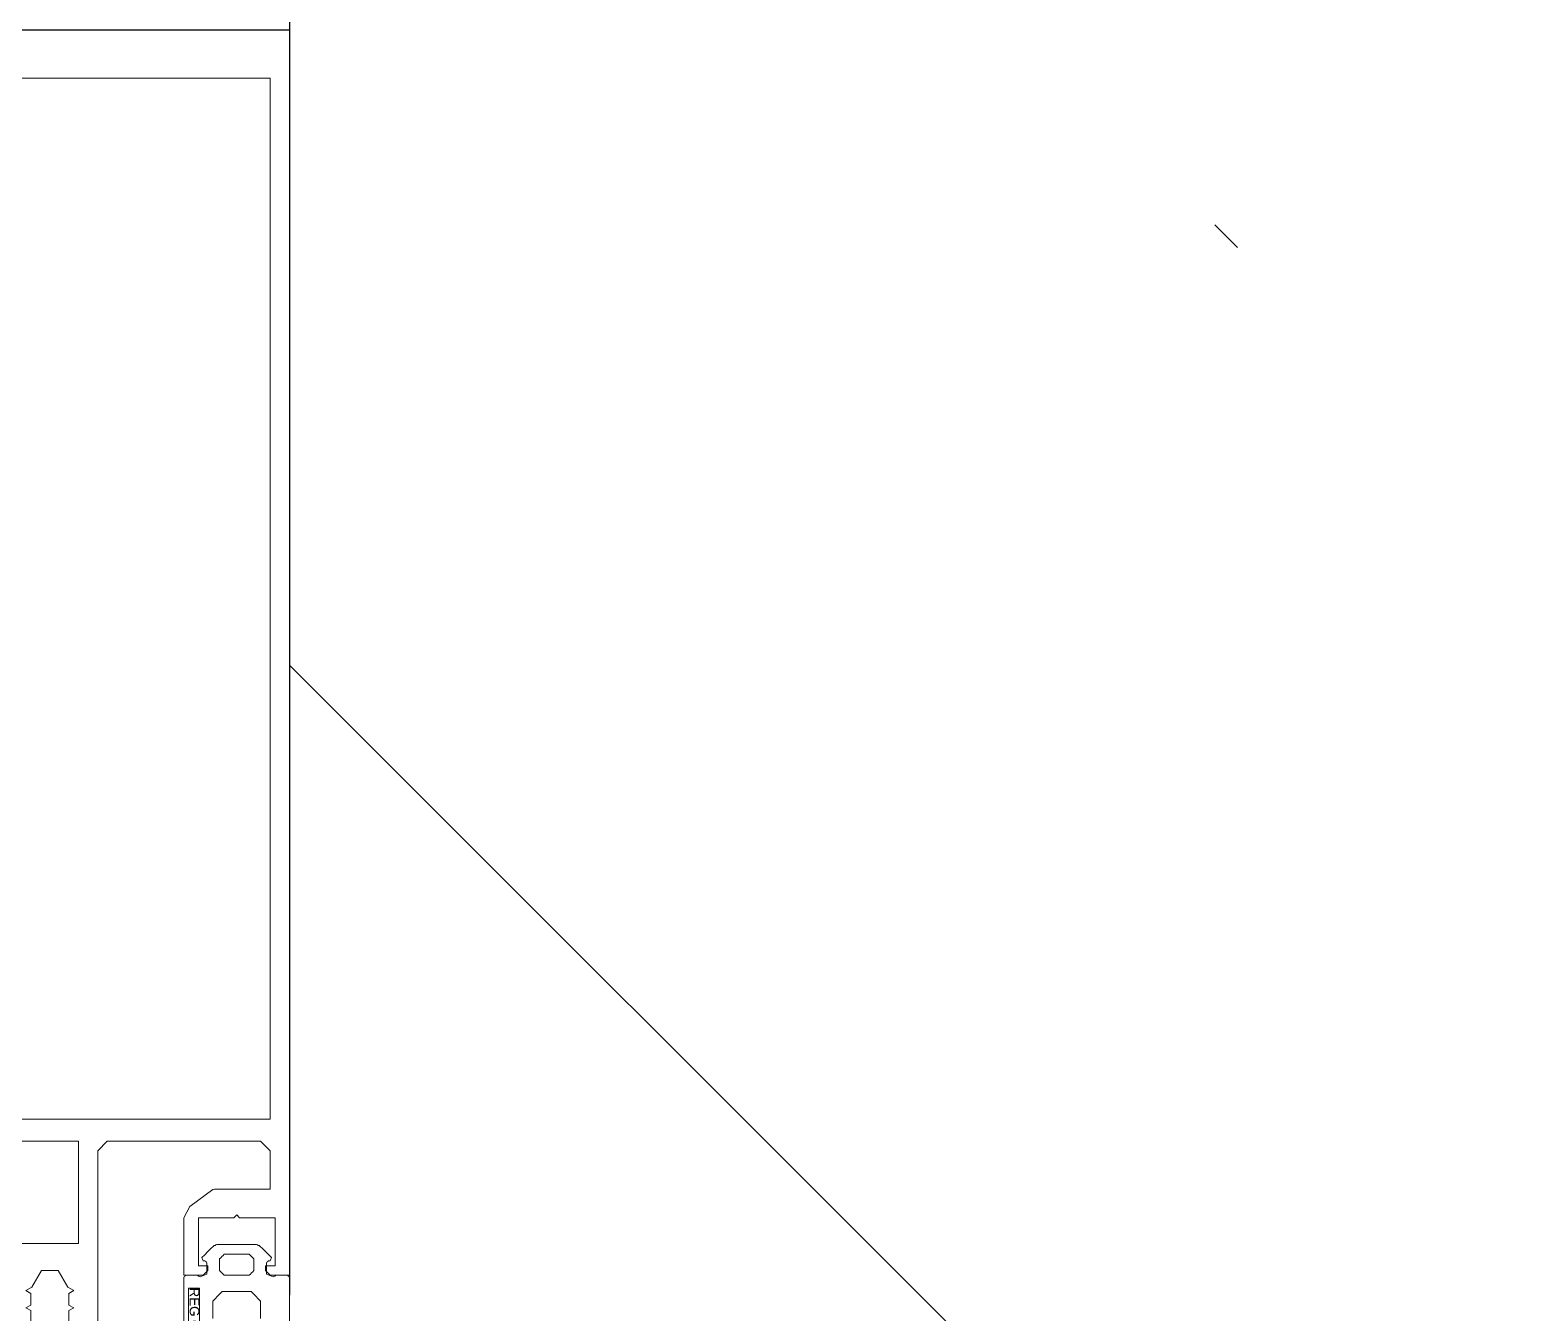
# Model space of a CAD drawing. Header units: millimetres. Extents: x 97 to 214665, y -4577 to 61202.
# Drawn here: x 182521 to 182677.2, y 22491 to 22625 of the extents above; entities that cross this region are included whole.
import ezdxf

# ---------------------------------------------------------------- set-up
doc = ezdxf.new("R2010")
doc.units = ezdxf.units.MM
for name, color, linetype, lineweight in [('A-FLOR-____-PATT', 8, 'Continuous', 9), ('A-GLAZ-CWMG-MCUT', 51, 'Continuous', 9), ('A-GLAZ-CWMG-OTLN', 51, 'Continuous', 9), ('G-XREF-____-OTLN', 8, 'Continuous', 9), ('S-COLS-____-MCUT', 52, 'Continuous', 9), ('S-COLS-____-OTLN', 52, 'Continuous', 9)]:
    doc.layers.add(name, color=color, linetype=linetype, lineweight=lineweight)
doc.styles.add('Arial', font='arial.ttf', dxfattribs={"height": 1})

# ---------------------------------------------------------------- blocks, each defined once
blk = doc.blocks.new('BSC_Колонна _Прямоугольная - 400x400-V32-О_АИ_ПП_4_200_Целиком')
at = {"layer": 'S-COLS-____-OTLN', "lineweight": 5}
h = blk.add_hatch(dxfattribs=at)
h.set_pattern_fill('FP_68', color=256, style=0, pattern_type=2)
h.set_pattern_definition([(135, (-125250, -22625), (-142.5612, -142.5612), []), (135, (-125107.44, -22625), (-142.5612, -142.5612), [252.016, -50.403, 3.353, -47.05])])
h.paths.add_polyline_path([(200, -200), (199.98, 200), (-200, 200), (-200, -200), (199.98, -200)])
at = {"layer": 'S-COLS-____-MCUT', "color": 130, "lineweight": 25}
blk.add_line((-200, 200), (-200, -132.11), dxfattribs=at)
blk = doc.blocks.new('Прямоугольный импост - 200_dwg-17677014-О_АИ_ПП_4_200_Целиком')
at = {"layer": 'G-XREF-____-OTLN', "color": 10, "lineweight": 5, "flags": 128}
for points in [[(227994.45, 196777.06), (227994.45, 196778.28), (227993.95, 196778.57), (227994.45, 196778.86), (227994.45, 196780.08), (227993.95, 196780.37), (227994.58, 196780.73), (227995.59, 196782.47), (227997.32, 196782.47), (227998.32, 196780.73), (227998.95, 196780.37), (227998.45, 196780.08), (227998.45, 196778.86), (227998.95, 196778.57), (227998.45, 196778.28), (227998.45, 196777.06)], [(228001.45, 196764.97), (228001.45, 196794.97), (228002.45, 196795.97), (228018.45, 196795.97), (228019.45, 196794.97), (228019.45, 196790.97), (228013.65, 196790.97), (228013.47, 196790.91), (228011.07, 196789.16), (228010.45, 196787.95), (228010.45, 196781.97), (228012.45, 196781.97), (228012.95, 196782.47), (228012.95, 196782.97), (228011.95, 196782.97), (228011.95, 196787.97), (228015.65, 196787.97), (228015.95, 196788.27), (228016.25, 196787.97), (228019.95, 196787.97), (228019.95, 196782.97), (228018.95, 196782.97), (228018.95, 196782.47), (228019.45, 196781.97), (228021.45, 196781.97), (228021.45, 196911.97), (227971.45, 196911.97)], [(228013.52, 196785.02), (228013.22, 196784.72), (228012.92, 196784.42), (228012.61, 196784.11), (228012.31, 196783.81)], [(228013.88, 196785.17), (228013.79, 196785.13), (228013.7, 196785.09), (228013.61, 196785.06), (228013.52, 196785.02)], [(228018.03, 196785.17), (228016.99, 196785.17), (228015.95, 196785.17), (228014.91, 196785.17), (228013.88, 196785.17)], [(228014.15, 196783.67), (228014.28, 196783.79), (228014.4, 196783.92), (228014.53, 196784.04), (228014.65, 196784.17)], [(228014.65, 196784.17), (228015.3, 196784.17), (228015.95, 196784.17), (228016.6, 196784.17), (228017.25, 196784.17)], [(228017.25, 196784.17), (228017.38, 196784.04), (228017.5, 196783.92), (228017.63, 196783.79), (228017.75, 196783.67)], [(228018.38, 196785.02), (228018.29, 196785.06), (228018.2, 196785.09), (228018.12, 196785.13), (228018.03, 196785.17)], [(228019.59, 196783.81), (228019.29, 196784.11), (228018.99, 196784.42), (228018.68, 196784.72), (228018.38, 196785.02)], [(228012.31, 196783.81), (228012.35, 196783.72), (228012.38, 196783.64), (228012.42, 196783.55), (228012.45, 196783.47)], [(228012.45, 196783.47), (228012.5, 196783.47), (228012.55, 196783.47), (228012.6, 196783.47), (228012.65, 196783.47)], [(228012.65, 196783.47), (228012.7, 196783.42), (228012.75, 196783.37), (228012.8, 196783.32), (228012.85, 196783.27)], [(228012.85, 196783.27), (228012.85, 196782.97), (228012.85, 196782.67), (228012.85, 196782.37), (228012.85, 196782.07)], [(228014.15, 196782.47), (228014.15, 196782.77), (228014.15, 196783.07), (228014.15, 196783.37), (228014.15, 196783.67)], [(228014.65, 196781.97), (228014.53, 196782.09), (228014.4, 196782.22), (228014.28, 196782.34), (228014.15, 196782.47)], [(228017.75, 196782.47), (228017.63, 196782.34), (228017.5, 196782.22), (228017.38, 196782.09), (228017.25, 196781.97)], [(228017.75, 196783.67), (228017.75, 196783.37), (228017.75, 196783.07), (228017.75, 196782.77), (228017.75, 196782.47)], [(228019.05, 196783.27), (228019.1, 196783.32), (228019.15, 196783.37), (228019.2, 196783.42), (228019.25, 196783.47)], [(228019.05, 196782.07), (228019.05, 196782.37), (228019.05, 196782.67), (228019.05, 196782.97), (228019.05, 196783.27)], [(228019.25, 196783.47), (228019.3, 196783.47), (228019.35, 196783.47), (228019.4, 196783.47), (228019.45, 196783.47)], [(228019.45, 196783.47), (228019.49, 196783.55), (228019.52, 196783.64), (228019.56, 196783.72), (228019.59, 196783.81)], [(228010.65, 196781.97), (228010.6, 196781.92), (228010.55, 196781.87), (228010.5, 196781.82), (228010.45, 196781.77)], [(228010.45, 196781.77), (228010.45, 196779.47), (228010.45, 196777.17), (228010.45, 196774.87), (228010.45, 196772.57)], [(228011.83, 196781.97), (228011.53, 196781.97), (228011.24, 196781.97), (228010.95, 196781.97), (228010.65, 196781.97)], [(228012.14, 196781.82), (228012.06, 196781.85), (228011.98, 196781.89), (228011.9, 196781.93), (228011.83, 196781.97)], [(228012.85, 196782.07), (228012.67, 196782), (228012.5, 196781.94), (228012.32, 196781.88), (228012.14, 196781.82)], [(228017.25, 196781.97), (228016.6, 196781.97), (228015.95, 196781.97), (228015.3, 196781.97), (228014.65, 196781.97)], [(228019.77, 196781.82), (228019.59, 196781.88), (228019.41, 196781.94), (228019.23, 196782), (228019.05, 196782.07)], [(228020.08, 196781.97), (228020, 196781.93), (228019.92, 196781.89), (228019.84, 196781.85), (228019.77, 196781.82)], [(228021.25, 196781.97), (228020.96, 196781.97), (228020.67, 196781.97), (228020.37, 196781.97), (228020.08, 196781.97)], [(228021.45, 196781.77), (228021.4, 196781.82), (228021.35, 196781.87), (228021.3, 196781.92), (228021.25, 196781.97)], [(228021.45, 196774.27), (228021.45, 196776.14), (228021.45, 196778.02), (228021.45, 196779.89), (228021.45, 196781.77)], [(228013.45, 196779.27), (228013.7, 196779.52), (228013.95, 196779.77), (228014.2, 196780.02), (228014.45, 196780.27)], [(228013.45, 196777.47), (228013.45, 196777.92), (228013.45, 196778.37), (228013.45, 196778.82), (228013.45, 196779.27)], [(228014.45, 196780.27), (228015.2, 196780.27), (228015.95, 196780.27), (228016.7, 196780.27), (228017.45, 196780.27)], [(228017.45, 196780.27), (228017.7, 196780.02), (228017.95, 196779.77), (228018.2, 196779.52), (228018.45, 196779.27)], [(228018.45, 196779.27), (228018.45, 196778.82), (228018.45, 196778.37), (228018.45, 196777.92), (228018.45, 196777.47)]]:
    blk.add_lwpolyline(points, dxfattribs=at)
for points in [[(227973.45, 196906.97), (227973.45, 196798.27), (228019.45, 196798.27), (228019.45, 196906.97)], [(227993.45, 196795.97), (227993.45, 196785.27), (227999.45, 196785.27), (227999.45, 196795.97)], [(228012.08, 196775.93), (228010.91, 196775.93), (228010.91, 196780.63), (228012.08, 196780.63)]]:
    blk.add_lwpolyline(points, close=True, dxfattribs=at)
blk = doc.blocks.new('Прямоугольный импост - 42х50х200h-17679222-О_АИ_ПП_4_200_Целиком')
blk.add_blockref('Прямоугольный импост - 200_dwg-17677014-О_АИ_ПП_4_200_Целиком', (-227996.45, -196751.8))
blk = doc.blocks.new('Прямоугольный импост - Рядовой 50х200-39387223-О_АИ_ПП_4_200_Целиком')
at = {"layer": 'A-GLAZ-CWMG-MCUT', "color": 90}
blk.add_line((0, -160.2), (-50, -160.2), dxfattribs=at)
blk = doc.blocks.new('Прямоугольный импост - 200_dwg-V118-О_АИ_ПП_4_200_Целиком')
at = {"layer": 'G-XREF-____-OTLN', "color": 10, "lineweight": 5, "flags": 128}
for points in [[(227994.45, 196777.06), (227994.45, 196778.28), (227993.95, 196778.57), (227994.45, 196778.86), (227994.45, 196780.08), (227993.95, 196780.37), (227994.58, 196780.73), (227995.59, 196782.47), (227997.32, 196782.47), (227998.32, 196780.73), (227998.95, 196780.37), (227998.45, 196780.08), (227998.45, 196778.86), (227998.95, 196778.57), (227998.45, 196778.28), (227998.45, 196777.06)], [(228001.45, 196764.97), (228001.45, 196794.97), (228002.45, 196795.97), (228018.45, 196795.97), (228019.45, 196794.97), (228019.45, 196790.97), (228013.65, 196790.97), (228013.47, 196790.91), (228011.07, 196789.16), (228010.45, 196787.95), (228010.45, 196781.97), (228012.45, 196781.97), (228012.95, 196782.47), (228012.95, 196782.97), (228011.95, 196782.97), (228011.95, 196787.97), (228015.65, 196787.97), (228015.95, 196788.27), (228016.25, 196787.97), (228019.95, 196787.97), (228019.95, 196782.97), (228018.95, 196782.97), (228018.95, 196782.47), (228019.45, 196781.97), (228021.45, 196781.97), (228021.45, 196911.97), (227971.45, 196911.97)], [(228013.52, 196785.02), (228013.22, 196784.72), (228012.92, 196784.42), (228012.61, 196784.11), (228012.31, 196783.81)], [(228013.88, 196785.17), (228013.79, 196785.13), (228013.7, 196785.09), (228013.61, 196785.06), (228013.52, 196785.02)], [(228018.03, 196785.17), (228016.99, 196785.17), (228015.95, 196785.17), (228014.91, 196785.17), (228013.88, 196785.17)], [(228014.15, 196783.67), (228014.28, 196783.79), (228014.4, 196783.92), (228014.53, 196784.04), (228014.65, 196784.17)], [(228014.65, 196784.17), (228015.3, 196784.17), (228015.95, 196784.17), (228016.6, 196784.17), (228017.25, 196784.17)], [(228017.25, 196784.17), (228017.38, 196784.04), (228017.5, 196783.92), (228017.63, 196783.79), (228017.75, 196783.67)], [(228018.38, 196785.02), (228018.29, 196785.06), (228018.2, 196785.09), (228018.12, 196785.13), (228018.03, 196785.17)], [(228019.59, 196783.81), (228019.29, 196784.11), (228018.99, 196784.42), (228018.68, 196784.72), (228018.38, 196785.02)], [(228012.31, 196783.81), (228012.35, 196783.72), (228012.38, 196783.64), (228012.42, 196783.55), (228012.45, 196783.47)], [(228012.45, 196783.47), (228012.5, 196783.47), (228012.55, 196783.47), (228012.6, 196783.47), (228012.65, 196783.47)], [(228012.65, 196783.47), (228012.7, 196783.42), (228012.75, 196783.37), (228012.8, 196783.32), (228012.85, 196783.27)], [(228012.85, 196783.27), (228012.85, 196782.97), (228012.85, 196782.67), (228012.85, 196782.37), (228012.85, 196782.07)], [(228014.15, 196782.47), (228014.15, 196782.77), (228014.15, 196783.07), (228014.15, 196783.37), (228014.15, 196783.67)], [(228014.65, 196781.97), (228014.53, 196782.09), (228014.4, 196782.22), (228014.28, 196782.34), (228014.15, 196782.47)], [(228017.75, 196782.47), (228017.63, 196782.34), (228017.5, 196782.22), (228017.38, 196782.09), (228017.25, 196781.97)], [(228017.75, 196783.67), (228017.75, 196783.37), (228017.75, 196783.07), (228017.75, 196782.77), (228017.75, 196782.47)], [(228019.05, 196783.27), (228019.1, 196783.32), (228019.15, 196783.37), (228019.2, 196783.42), (228019.25, 196783.47)], [(228019.05, 196782.07), (228019.05, 196782.37), (228019.05, 196782.67), (228019.05, 196782.97), (228019.05, 196783.27)], [(228019.25, 196783.47), (228019.3, 196783.47), (228019.35, 196783.47), (228019.4, 196783.47), (228019.45, 196783.47)], [(228019.45, 196783.47), (228019.49, 196783.55), (228019.52, 196783.64), (228019.56, 196783.72), (228019.59, 196783.81)], [(228010.65, 196781.97), (228010.6, 196781.92), (228010.55, 196781.87), (228010.5, 196781.82), (228010.45, 196781.77)], [(228010.45, 196781.77), (228010.45, 196779.47), (228010.45, 196777.17), (228010.45, 196774.87), (228010.45, 196772.57)], [(228011.83, 196781.97), (228011.53, 196781.97), (228011.24, 196781.97), (228010.95, 196781.97), (228010.65, 196781.97)], [(228012.14, 196781.82), (228012.06, 196781.85), (228011.98, 196781.89), (228011.9, 196781.93), (228011.83, 196781.97)], [(228012.85, 196782.07), (228012.67, 196782), (228012.5, 196781.94), (228012.32, 196781.88), (228012.14, 196781.82)], [(228017.25, 196781.97), (228016.6, 196781.97), (228015.95, 196781.97), (228015.3, 196781.97), (228014.65, 196781.97)], [(228019.77, 196781.82), (228019.59, 196781.88), (228019.41, 196781.94), (228019.23, 196782), (228019.05, 196782.07)], [(228020.08, 196781.97), (228020, 196781.93), (228019.92, 196781.89), (228019.84, 196781.85), (228019.77, 196781.82)], [(228021.25, 196781.97), (228020.96, 196781.97), (228020.67, 196781.97), (228020.37, 196781.97), (228020.08, 196781.97)], [(228021.45, 196781.77), (228021.4, 196781.82), (228021.35, 196781.87), (228021.3, 196781.92), (228021.25, 196781.97)], [(228021.45, 196774.27), (228021.45, 196776.14), (228021.45, 196778.02), (228021.45, 196779.89), (228021.45, 196781.77)], [(228013.45, 196779.27), (228013.7, 196779.52), (228013.95, 196779.77), (228014.2, 196780.02), (228014.45, 196780.27)], [(228013.45, 196777.47), (228013.45, 196777.92), (228013.45, 196778.37), (228013.45, 196778.82), (228013.45, 196779.27)], [(228014.45, 196780.27), (228015.2, 196780.27), (228015.95, 196780.27), (228016.7, 196780.27), (228017.45, 196780.27)], [(228017.45, 196780.27), (228017.7, 196780.02), (228017.95, 196779.77), (228018.2, 196779.52), (228018.45, 196779.27)], [(228018.45, 196779.27), (228018.45, 196778.82), (228018.45, 196778.37), (228018.45, 196777.92), (228018.45, 196777.47)]]:
    blk.add_lwpolyline(points, dxfattribs=at)
for points in [[(227973.45, 196906.97), (227973.45, 196798.27), (228019.45, 196798.27), (228019.45, 196906.97)], [(227993.45, 196795.97), (227993.45, 196785.27), (227999.45, 196785.27), (227999.45, 196795.97)], [(228012.08, 196775.93), (228010.91, 196775.93), (228010.91, 196780.63), (228012.08, 196780.63)]]:
    blk.add_lwpolyline(points, close=True, dxfattribs=at)
at = {"layer": 'G-XREF-____-OTLN', "color": 7, "lineweight": 5, "insert": (228012.05, 196780.69), "char_height": 1, "width": 6.8684, "attachment_point": 1, "rotation": 270, "line_spacing_factor": 0.941778, "style": 'Arial'}
blk.add_mtext('REG 004', dxfattribs=at)
blk = doc.blocks.new('Прямоугольный импост - 42х50х200h-V119-О_АИ_ПП_4_200_Целиком')
for name in ['Прямоугольный импост - 200_dwg-17677014-О_АИ_ПП_4_200_Целиком', 'Прямоугольный импост - 200_dwg-V118-О_АИ_ПП_4_200_Целиком']:
    blk.add_blockref(name, (-227996.45, -196751.8))
blk = doc.blocks.new('0083_СОШ675_АР_R22_rvt-1-О_АИ_ПП_4_200_Целиком')
at = {"layer": 'A-GLAZ-CWMG-OTLN', "color": 90, "lineweight": 9}
for name in ['Прямоугольный импост - 42х50х200h-17679222-О_АИ_ПП_4_200_Целиком', 'Прямоугольный импост - 42х50х200h-V119-О_АИ_ПП_4_200_Целиком']:
    blk.add_blockref(name, (125024.98, 22464.8), dxfattribs=at)
at = {"layer": 'A-GLAZ-CWMG-OTLN', "color": 90, "lineweight": 9, "extrusion": (0, 0, -1), "rotation": 180}
blk.add_blockref('Прямоугольный импост - Рядовой 50х200-39387223-О_АИ_ПП_4_200_Целиком', (-125049.98, 22464.8), dxfattribs=at)
at = {"layer": 'S-COLS-____-OTLN', "color": 90, "lineweight": 9}
blk.add_blockref('BSC_Колонна _Прямоугольная - 400x400-V32-О_АИ_ПП_4_200_Целиком', (125250, 22625), dxfattribs=at)

msp = doc.modelspace()

# ---------------------------------------------------------------- hatches: boundary and pattern name
at = {"layer": 'A-FLOR-____-PATT'}
h = msp.add_hatch(dxfattribs=at)
h.set_pattern_fill('FP_209', color=256, style=0, pattern_type=2)
h.set_pattern_definition([(0, (178198.1, 22900), (0, 500), []), (90, (178198.1, 22900), (-500, 3e-14), [])])
h.paths.add_polyline_path([(193298.098584, 10225), (193298.115584, 10225.000586), (192973.37606, 10225)])
h.paths.add_polyline_path([(185898.062836, 10225), (185898.115584, 10225.000586), (183309.843938, 10225)])
h.paths.add_polyline_path([(179289.177231, 10225), (179289.177231, 10434.956298), (178498.114412, 10434.956298), (178498.114412, 10424.999417), (178898.09249, 10424.999414), (178898.114412, 10431.956298), (179286.177231, 10431.956298), (179286.185272, 10225)])
h.paths.add_polyline_path([(179304.177231, 10225), (182198.115584, 10225), (182198.115584, 10240), (182533.478808, 10240), (182533.478808, 10429.898442), (182538.478808, 10429.898442), (182538.478808, 10434.999414), (182548.478808, 10434.999414), (182549.224522, 10439.999414), (182948.478808, 10439.999414), (182948.478808, 10434.999414), (182958.478808, 10434.999414), (182958.478808, 10424.999414), (182963.478808, 10424.999414), (182963.478808, 10240.000586), (189783.478808, 10240.000586), (189783.478808, 10429.898442), (189788.478808, 10429.898442), (189788.478808, 10435.000586), (189798.478808, 10435.000586), (189799.22461, 10440.000586), (190198.478808, 10440.000586), (190198.478808, 10435.000586), (190208.478808, 10435.000586), (190208.478808, 10429.898442), (190213.478808, 10429.898442), (190213.478808, 10240.000586), (193583.170911, 10240.000586), (193583.170911, 10429.898442), (193588.170911, 10429.898442), (193588.170911, 10435.000586), (193598.170911, 10435.000586), (193598.170911, 10440.000586), (193983.170911, 10440.000586), (193983.170911, 10645), (193998.09249, 10645), (193998.09249, 12345), (193983.170911, 12345), (193983.170911, 12930.000586), (193698.114412, 12930.000586), (193697.736004, 12935.000586), (193688.114412, 12935.000586), (193688.114412, 12945.000586), (193683.114412, 12945.000586), (193683.114412, 13645.000586), (193688.114412, 13645.000586), (193688.114412, 13655.000586), (193698.114412, 13655.000586), (193698.835408, 13660.000586), (193983.114412, 13660.000586), (193983.114412, 15710), (193798.114412, 15710), (193797.611854, 15715), (193788.114412, 15715), (193788.114412, 15724.999414), (193783.114412, 15724.999414), (193783.114412, 16124.999414), (193788.114412, 16125), (193788.114412, 16135), (193798.114412, 16135), (193799.127127, 16140), (193983.114412, 16140), (193983.114412, 19010), (193798.114412, 19010), (193798.09249, 19015), (193788.114412, 19015), (193788.114412, 19024.999998), (193783.114412, 19024.999998), (193783.114412, 19424.999414), (193788.114412, 19425), (193788.114412, 19435), (193798.114412, 19435), (193799.0926, 19440), (193983.114412, 19440), (193983.114412, 22410), (193798.114412, 22410), (193798.09249, 22415), (193788.114412, 22415), (193788.114412, 22425), (193783.114412, 22425), (193783.114412, 22690), (192653.114412, 22690), (192653.114412, 22415.999414), (192648.114412, 22415.999414), (192648.114412, 22405.999414), (192638.114412, 22405.999414), (192638.114412, 22400.999414), (190013.114412, 22400.999414), (190013.114412, 22360.499414), (189998.114412, 22360.499414), (189998.114412, 19480.499414), (190013.114412, 19480.499414), (190013.114412, 19439.999414), (190198.09249, 19439.999414), (190198.114412, 19434.999414), (190208.09249, 19434.999414), (190208.09249, 19424.999414), (190213.09249, 19424.999416), (190213.09249, 19024.999416), (190208.09249, 19024.999416), (190208.09249, 19014.999414), (190198.09249, 19014.999414), (190197.058121, 19009.999414), (190013.09249, 19009.999414), (190013.09249, 19014.999414), (189998.114412, 19014.999414), (189998.804032, 16135), (190063.09249, 16135), (190063.09249, 16139.999414), (190198.09249, 16139.999414), (190198.114412, 16134.999414), (190208.09249, 16134.999414), (190208.09249, 16124.999414), (190213.09249, 16124.999414), (190213.09249, 15724.999414), (190208.09249, 15724.999414), (190208.09249, 15714.999414), (190198.09249, 15714.999414), (190196.960415, 15709.999414), (189798.09249, 15709.999414), (189798.09249, 15714.999414), (189788.09249, 15714.999414), (189788.09249, 15724.999414), (189783.09249, 15724.999414), (189783.09249, 15910), (189788.09249, 15910), (189788.09249, 15925), (182958.09249, 15925), (182958.09249, 15860), (182963.09249, 15860), (182963.09249, 15724.999414), (182958.09249, 15724.999414), (182958.09249, 15714.999414), (182948.09249, 15714.999414), (182946.960415, 15709.999414), (182548.09249, 15709.999414), (182548.09249, 15714.999414), (182538.09249, 15714.999414), (182538.09249, 15724.999414), (182533.09249, 15724.999414), (182533.09249, 15910), (182538.09249, 15910), (182538.09249, 15925), (178908.09249, 15925), (178908.09249, 15860), (178913.09249, 15860), (178913.09249, 15724.999414), (178908.09249, 15724.999414), (178908.09249, 15714.999414), (178898.09249, 15714.999414), (178896.960477, 15709.999414), (178498.092552, 15709.999414), (178498.09249, 15714.999414), (178488.09249, 15714.999414), (178488.09249, 15724.999415), (178483.09249, 15724.999415), (178483.09249, 16124.999414), (178488.09249, 16124.999414), (178488.09249, 16134.999414), (178498.09249, 16134.999414), (178499.127086, 16139.999414), (178683.09249, 16139.999414), (178683.09249, 16134.999414), (178698.09249, 16134.999414), (178697.424681, 19014.999414), (178633.09249, 19014.999414), (178633.09249, 19009.999414), (178498.09249, 19009.999414), (178498.09249, 19014.999414), (178488.09249, 19014.999414), (178488.09249, 19024.999414), (178483.09249, 19025.888303), (178483.09249, 19424.999414), (178488.09249, 19425.894872), (178488.09249, 19435), (178498.09249, 19435), (178499.092639, 19440), (178683.09249, 19440), (178683.09249, 19435), (178698.09249, 19435), (178697.447711, 22415), (178633.09249, 22415), (178633.09249, 22410), (178498.09249, 22410), (178498.09249, 22415), (178488.09249, 22415), (178488.09249, 22425), (178483.09249, 22424.999414), (178483.09249, 22824.999414), (178488.09249, 22824.999414), (178488.09249, 22834.999414), (178498.09249, 22834.999414), (178498.114412, 22839.999414), (178898.09249, 22839.999414), (178898.114412, 22834.999414), (178908.09249, 22834.999414), (178908.09249, 22824.999414), (178913.09249, 22824.999414), (178913.09249, 22690), (178908.09249, 22690), (178908.09249, 22625), (182548.09249, 22625), (182548.09249, 22690), (182533.09249, 22690), (182533.09249, 22824.999414), (182538.09249, 22824.999414), (182538.09249, 22834.999414), (182548.09249, 22834.999414), (182548.114412, 22839.999414), (182948.09249, 22839.999414), (182948.114412, 22834.999414), (182958.09249, 22834.999414), (182958.09249, 22824.999414), (182963.09249, 22824.999414), (182963.09249, 22640), (182958.09249, 22640), (182958.09249, 22625), (189798.09249, 22625), (189798.09249, 22690), (189783.09249, 22690), (189783.09249, 22824.999414), (189788.09249, 22824.999414), (189788.09249, 22834.999414), (189798.09249, 22834.999414), (189798.114412, 22839.999414), (193983.114412, 22839.999414), (193983.114412, 24894.999414), (193998.114412, 24894.999414), (193998.114412, 27094.999414), (193983.114412, 27094.999414), (193983.114412, 28110.000984), (193798.09249, 28110.000984), (193798.09249, 28097.999812), (193693.09249, 28097.999812), (193693.09249, 27360.499812), (193653.09249, 27360.499812), (193653.09249, 28097.999812), (191938.09249, 28097.999812), (191938.09249, 27360.499812), (191898.09249, 27360.499812), (191898.09249, 28097.999812), (188448.09249, 28097.999812), (188448.09249, 28110.000984), (187948.09249, 28110.000984), (187948.09249, 28104.999812), (182463.09249, 28104.999812), (182463.09249, 28060.000984), (182470.114412, 28060.000984), (182470.114412, 27850.000984), (182465.114412, 27850.000984), (182465.114412, 27840.000984), (182455.114412, 27840.000984), (182455.114412, 27835.000984), (181941.09249, 27835.000984), (181941.09249, 27840.000984), (181931.09249, 27840.000984), (181931.09249, 27850.000984), (181926.09249, 27850.71925), (181926.09249, 28109.999414), (181931.09249, 28109.999414), (181931.09249, 28124.999414), (177521.09249, 28125), (177521.09249, 28109.999414), (176198.114412, 28109.999414), (176198.09249, 28114.999414), (176188.114412, 28114.999414), (176188.114412, 28124.999414), (176183.114412, 28124.999414), (176183.114412, 35559.999414), (175093.09249, 35559.999414), (175093.09249, 35574.999414), (172993.09249, 35575), (172993.09249, 35559.999414), (171348.09249, 35559.999414), (171348.114412, 32740), (171748.09249, 32740), (171748.114412, 32735), (171758.09249, 32735), (171758.09249, 32725), (171763.09249, 32725), (171763.09249, 32324.999414), (171758.09249, 32324.999414), (171758.09249, 32314.999414), (171748.09249, 32314.999414), (171748.09249, 32309.999414), (171348.09249, 32309.999414), (171349.179447, 28655), (172928.114412, 28655), (172928.114412, 28650), (172943.114412, 28650), (172943.114412, 27599.999414), (172928.114412, 27599.999414), (172928.114412, 27594.999414), (172935.614412, 27594.999414), (172935.614412, 27579.999414), (171348.09249, 27579.999414), (171348.114412, 22840), (171748.09249, 22840), (171748.114412, 22835), (171758.09249, 22835), (171758.09249, 22825), (171763.09249, 22824.999414), (171763.09249, 22424.999414), (171758.09249, 22424.999414), (171758.09249, 22414.999414), (171748.09249, 22414.999414), (171748.09249, 22409.999414), (171348.09249, 22409.999414), (171348.09249, 19439.999414), (171748.09249, 19439.999414), (171748.114412, 19434.999414), (171758.09249, 19434.999414), (171758.09249, 19424.999414), (171763.09249, 19424.110525), (171763.09249, 19024.999414), (171758.09249, 19024.999414), (171758.09249, 19014.999414), (171748.09249, 19014.999414), (171748.09249, 19009.999414), (171563.114998, 19009.999414), (171563.114998, 16139.999414), (171753.114998, 16139.999414), (171753.114998, 16134.999414), (171758.09249, 16134.999414), (171758.09249, 16124.999414), (171763.09249, 16124.999414), (171763.09249, 15724.999999), (171758.09249, 15724.999999), (171758.09249, 15715), (171748.09249, 15715), (171748.09249, 15710), (171563.114998, 15710), (171563.114998, 10440.000586), (171748.177231, 10440.000586), (171748.177231, 10424.999413), (171753.137506, 10425.000586), (171753.137506, 10429.962841), (171763.177231, 10429.962841), (171763.177231, 10240.000586), (175093.177231, 10240.000586), (175093.177231, 10427.956298), (175098.177231, 10427.956298), (175098.177231, 10442.956298), (175464.177231, 10442.956298), (175464.177231, 10437.956298), (175474.177231, 10437.956298), (175474.177231, 10427.956298), (175479.177231, 10427.956298), (175479.177231, 10240), (178483.114412, 10240), (178483.114412, 10434.956298), (178488.114412, 10434.956298), (178488.114412, 10449.956298), (182198.115584, 10449.956298), (182198.115584, 10434.956298), (179304.177231, 10434.675421), (179304.177231, 10225.125)])
h.paths.add_polyline_path([(175464.177231, 10225), (175464.177231, 10427.956298), (175108.177231, 10427.956298), (175108.177231, 10225.000586), (175111.177231, 10225.000586), (175111.177231, 10424.956298), (175461.177231, 10424.956298), (175461.177231, 10225)])
h.paths.add_polyline_path([(193602.753943, 10225.000586), (193602.753943, 10424.956298), (193598.170911, 10424.687136), (193598.170911, 10225.000586)])
h.paths.add_polyline_path([(190198.114412, 10225.000586), (190198.478808, 10225.022689), (190198.114412, 10235.000586)])
h.paths.add_polyline_path([(166186.092491, 19224.940333), (166189.092491, 19225), (166189.092491, 19462), (166186.092491, 19462), (166186.092491, 19225)])
h.paths.add_polyline_path([(166204.092491, 19239.940333), (170883.114412, 19239.940333), (170883.114412, 19429.940333), (170888.114412, 19429.940333), (170888.114412, 19434.999414), (170898.114412, 19434.999414), (170898.114412, 19439.999414), (171298.114412, 19439.999414), (171298.114412, 22110), (170498.114412, 22110), (170498.114412, 22115), (170488.114412, 22115), (170488.114412, 22125), (170483.114412, 22125.09375), (170483.114412, 22825), (170488.114412, 22825.474684), (170488.114412, 22835), (170498.114412, 22835), (170498.114412, 22840), (171298.114412, 22840), (171298.114412, 27579.999414), (170473.114705, 27579.999414), (170473.114705, 27594.999414), (170468.114705, 27594.999414), (170468.114705, 28655), (171298.114412, 28655), (171298.114412, 31979.999414), (170498.114412, 31979.999414), (170498.054711, 31984.999414), (170488.114412, 31984.999414), (170488.114412, 31994.999414), (170483.114412, 31995.625997), (170483.114412, 32725), (170488.114412, 32725), (170488.114412, 32735), (170498.114412, 32735), (170498.114412, 32740), (171298.114412, 32740), (171298.114412, 35559.999414), (165248.114412, 35559.999414), (165248.114412, 35574.999414), (163848.114412, 35575), (163848.114412, 35559.999414), (162413.114998, 35559.999414), (162413.114998, 34914.967838), (162398.114998, 34914.967838), (162398.114998, 33274.967838), (162413.114998, 33274.967838), (162413.114998, 32740), (162598.114412, 32740), (162598.114412, 32735), (162608.114412, 32735), (162608.114412, 32725), (162613.114412, 32724.999414), (162613.114412, 32324.999414), (162608.114412, 32324.582278), (162608.114412, 32314.999414), (162598.114412, 32314.999414), (162597.32491, 32309.999414), (162413.114998, 32309.999414), (162413.114998, 28539.999414), (162598.114412, 28539.999414), (162598.114998, 28534.999414), (162608.114998, 28534.999414), (162608.114998, 28524.999414), (162613.114998, 28524.999414), (162613.114998, 28125.059667), (162608.116504, 28124.999414), (162608.114998, 28115.059667), (162598.114998, 28115.059667), (162598.114412, 28110.059667), (162413.114998, 28110.059667), (162413.114998, 27280.059667), (163018.114998, 27280.059667), (163018.114998, 27275.059667), (163028.114998, 27275.059667), (163028.114998, 27265.059667), (163033.114998, 27265.059667), (163033.114998, 26105.059667), (163028.114998, 26105.059667), (163028.114998, 26095.059667), (163018.114998, 26095.059667), (163018.114998, 26090.059667), (162413.380753, 26090.059667), (162413.380753, 23215), (162605.114998, 23215), (162605.114998, 23210), (162615.114998, 23210), (162615.114998, 23200), (162620.114998, 23198.955668), (162620.114998, 22424.999414), (162615.114998, 22424.999414), (162615.114998, 22414.999414), (162605.114998, 22414.999414), (162605.114998, 22409.999414), (162413.114998, 22409.999414), (162413.114998, 19725), (162598.09249, 19725), (162598.09249, 19446.999414), (162953.114412, 19446.999414), (162953.114412, 19441.999414), (162968.114412, 19441.999414), (162968.114412, 19240), (165791.09249, 19240), (165791.09249, 19462), (165796.09249, 19462), (165796.09249, 19472), (165806.09249, 19472), (165806.09249, 19477), (166189.092491, 19477), (166189.092491, 19472), (166199.092491, 19472), (166199.092491, 19462), (166204.092491, 19462), (166204.092491, 19399.33127)])
h.paths.add_polyline_path([(190008.114412, 22415.999414), (190198.09249, 22415.999414), (190198.09249, 22424.999414), (189998.114412, 22424.999414), (189998.714346, 22415.999414)])
h.paths.add_polyline_path([(162598.114412, 22424.999414), (162605.114998, 22424.999414), (162605.114998, 22824.999414), (162598.114412, 22824.999414), (162598.114412, 22432)])
h.paths.add_polyline_path([(162398.346091, 23200), (162398.380753, 23200), (162398.114998, 23200)])

# ---------------------------------------------------------------- block references
at = {"color": 250, "lineweight": 5}
msp.add_blockref('0083_СОШ675_АР_R22_rvt-1-О_АИ_ПП_4_200_Целиком', (57498.114412, 0), dxfattribs=at)

doc.saveas('drawing.dxf')
